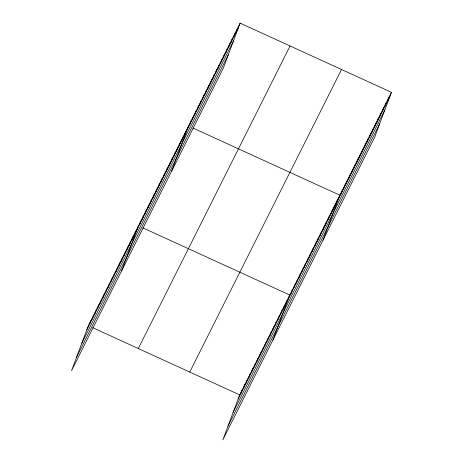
<?xml version="1.0" encoding="UTF-8"?>
<svg xmlns="http://www.w3.org/2000/svg" width="463" height="463" viewBox="0 0 463 463"><rect width="100%" height="100%" fill="white"/><g stroke="black" fill="none" stroke-linecap="round" stroke-linejoin="round"><path stroke-width="0.69" d="M89.492 324.476L90.997 320.442M92.125 319.221L93.636 315.187M94.765 313.966L96.269 309.932M97.398 308.711L98.908 304.683M100.037 303.456L101.542 299.428M102.67 298.201L104.181 294.173M105.309 292.946L106.814 288.918M107.943 287.691L109.453 283.663M110.582 282.436L112.087 278.408M113.215 277.181L114.726 273.153M115.854 271.926L117.359 267.898M118.487 266.671L119.998 262.643M121.127 261.416L122.631 257.387M123.76 256.161L125.27 252.132M126.399 250.905L127.904 246.877M129.032 245.65L130.543 241.622M131.671 240.395L133.176 236.367M134.305 235.14L135.809 231.112M121.636 270.832L138.449 225.857M139.577 224.63L141.082 220.602M142.216 219.375L143.721 215.347M144.85 214.12L146.354 210.092M147.489 208.871L148.993 204.837M150.122 203.616L151.627 199.582M152.761 198.361L154.266 194.327M155.394 193.106L156.899 189.072M158.033 187.851L159.538 183.817M160.667 182.596L162.172 178.568M163.306 177.341L164.811 173.312M165.939 172.086L167.444 168.057M168.578 166.83L170.083 162.802M171.212 161.575L172.716 157.547M173.851 156.32L175.355 152.292M176.484 151.065L177.989 147.037M179.123 145.81L180.628 141.782M181.756 140.555L183.261 136.527M184.396 135.3L185.9 131.272M171.721 170.992L188.534 126.017M189.61 124.9L191.115 120.872M192.191 119.761L193.696 115.733M194.767 114.616L196.277 110.588M197.348 109.471L198.859 105.442M199.929 104.331L201.434 100.297M202.51 99.186L204.015 95.158M205.092 94.041L206.596 90.013M207.673 88.902L209.178 84.868M210.248 83.757L211.759 79.729M212.83 78.612L214.34 74.584M215.411 73.472L216.916 69.438M217.992 68.327L219.497 64.299M220.573 63.182L222.078 59.154M223.154 58.037L224.659 54.009M225.73 52.898L227.24 48.864M228.311 47.753L229.822 43.725M230.892 42.608L232.397 38.579M233.474 37.468L234.978 33.434M236.055 32.323L237.56 28.295M240.141 23.15L223.328 68.125L71.545 370.672L88.364 325.697L240.141 23.15L391.455 92.328L374.636 137.303L222.859 439.85L239.672 394.875L391.455 92.328M240.806 393.654L242.311 389.62M243.44 388.399L244.944 384.365M246.079 383.144L247.583 379.11M248.712 377.889L250.217 373.855M251.351 372.634L252.856 368.6M253.984 367.379L255.489 363.351M256.624 362.124L258.128 358.096M259.257 356.869L260.762 352.841M261.896 351.614L263.401 347.586M264.529 346.359L266.034 342.331M267.168 341.104L268.673 337.076M269.802 335.849L271.306 331.821M272.441 330.594L273.946 326.565M275.074 325.339L276.579 321.31M277.713 320.083L279.218 316.055M280.346 314.828L281.851 310.8M282.986 309.573L284.49 305.545M285.619 304.318L287.124 300.29M272.944 340.01L289.763 295.035L142.818 227.854M290.891 293.808L292.396 289.78M293.525 288.553L295.035 284.525M296.164 283.298L297.668 279.27M298.797 278.043L300.308 274.015M301.436 272.794L302.941 268.76M304.069 267.539L305.58 263.505M306.709 262.284L308.213 258.25M309.342 257.029L310.852 252.995M311.981 251.774L313.486 247.74M314.614 246.519L316.125 242.49M317.253 241.264L318.758 237.235M319.887 236.008L321.397 231.98M322.526 230.753L324.031 226.725M325.159 225.498L326.67 221.47M327.798 220.243L329.303 216.215M330.432 214.988L331.942 210.96M333.071 209.733L334.575 205.705M335.704 204.478L337.214 200.45M323.035 240.17L339.848 195.195L192.903 128.014M340.924 194.078L342.429 190.05M343.5 188.939L345.01 184.905M346.081 183.794L347.591 179.766M348.662 178.649L350.167 174.62M351.243 173.509L352.748 169.475M353.825 168.364L355.329 164.336M356.406 163.219L357.911 159.191M358.981 158.08L360.492 154.046M361.562 152.935L363.073 148.907M364.144 147.79L365.648 143.762M366.725 142.645L368.23 138.616M369.306 137.505L370.811 133.477M371.887 132.36L373.392 128.332M374.463 127.215L375.973 123.187M377.044 122.076L378.555 118.042M379.625 116.931L381.13 112.903M382.207 111.786L383.711 107.757M384.788 106.646L386.292 102.612M387.369 101.501L388.874 97.473M86.853 329.731L238.636 27.178M81.801 343.239L233.584 40.692M76.598 357.158L228.375 54.611M138.292 348.529L290.075 45.976M189.743 372.049L341.52 69.496M238.167 398.903L389.944 96.356M233.115 412.417L384.898 109.87M227.912 426.336L379.689 123.789M92.733 327.694L239.672 394.875"/></g></svg>
